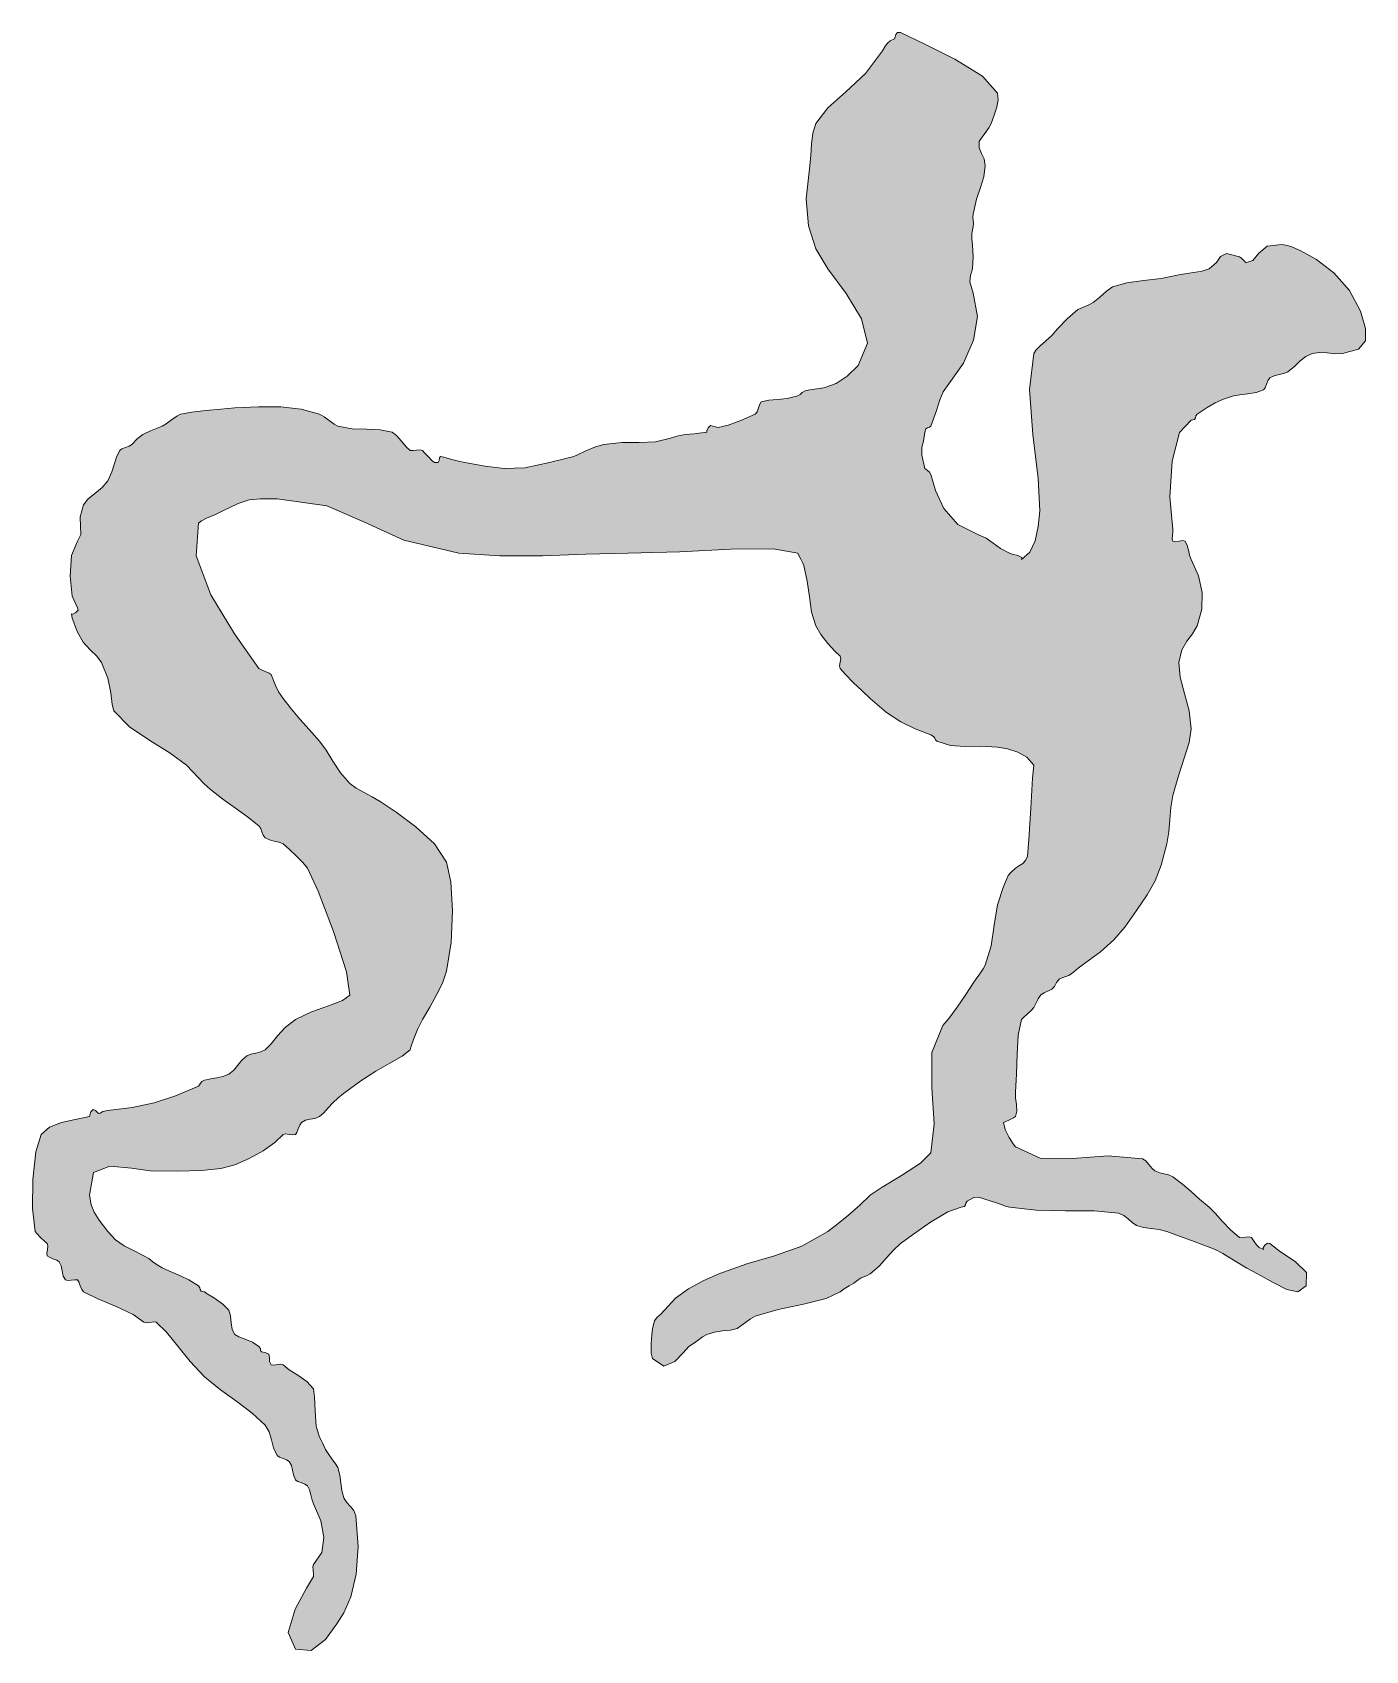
# Model space of a CAD drawing. Header units: inches. Extents: x 18 to 851, y -500 to 848.
# Drawn here: x 752.79 to 776.12, y 3.37 to 31.67 of the extents above; entities that cross this region are included whole.
import ezdxf

# ---------------------------------------------------------------- set-up
doc = ezdxf.new("R2010")
doc.units = ezdxf.units.IN
doc.header["$MEASUREMENT"] = 0
doc.layers.add('Layer 1', color=7, linetype='Continuous')

msp = doc.modelspace()

# ---------------------------------------------------------------- hatches: boundary and pattern name
at = {"layer": 'Layer 1', "true_color": 0xffffff}
msp.add_hatch(color=7, dxfattribs=at).paths.add_polyline_path([(767.877, 31.557), (767.889, 31.584), (767.9, 31.631), (767.927, 31.668), (767.982, 31.663), (768.397, 31.47), (768.934, 31.202), (769.419, 30.9), (769.677, 30.604), (769.688, 30.491), (769.666, 30.36), (769.623, 30.218), (769.57, 30.074), (769.525, 29.997), (769.457, 29.902), (769.392, 29.813), (769.358, 29.757), (769.359, 29.646), (769.398, 29.551), (769.443, 29.454), (769.465, 29.334), (769.441, 29.141), (769.384, 28.956), (769.314, 28.749), (769.253, 28.486), (769.25, 28.435), (769.255, 28.38), (769.258, 28.326), (769.253, 28.274), (769.229, 28.148), (769.229, 28.059), (769.24, 27.944), (769.253, 27.745), (769.239, 27.532), (769.205, 27.414), (769.196, 27.303), (769.253, 27.11), (769.328, 26.701), (769.259, 26.283), (769.081, 25.882), (768.829, 25.521), (768.731, 25.382), (768.67, 25.24), (768.609, 25.055), (768.512, 24.781), (768.489, 24.762), (768.455, 24.753), (768.423, 24.732), (768.406, 24.675), (768.383, 24.521), (768.355, 24.412), (768.354, 24.274), (768.406, 24.039), (768.422, 24.027), (768.453, 24.008), (768.488, 23.979), (768.512, 23.934), (768.593, 23.656), (768.74, 23.343), (768.984, 23.059), (769.358, 22.875), (769.48, 22.82), (769.6, 22.735), (769.73, 22.641), (769.889, 22.558), (769.938, 22.545), (770.032, 22.519), (770.107, 22.484), (770.1, 22.451), (770.245, 22.576), (770.336, 22.777), (770.389, 23.026), (770.418, 23.299), (770.39, 23.866), (770.299, 24.634), (770.241, 25.422), (770.312, 26.051), (770.353, 26.116), (770.425, 26.187), (770.52, 26.269), (770.629, 26.369), (770.73, 26.482), (770.895, 26.658), (771.085, 26.821), (771.265, 26.898), (771.354, 26.942), (771.467, 27.039), (771.584, 27.145), (771.688, 27.216), (771.943, 27.29), (772.231, 27.33), (772.539, 27.365), (772.853, 27.428), (772.958, 27.446), (773.107, 27.467), (773.262, 27.494), (773.382, 27.533), (773.51, 27.645), (773.58, 27.749), (773.684, 27.798), (773.912, 27.745), (773.949, 27.721), (773.985, 27.686), (774.011, 27.653), (774.018, 27.64), (774.146, 27.681), (774.251, 27.808), (774.397, 27.93), (774.652, 27.957), (774.752, 27.938), (774.825, 27.915), (774.891, 27.887), (774.971, 27.852), (775.257, 27.695), (775.562, 27.46), (775.835, 27.155), (776.029, 26.793), (776.119, 26.49), (776.119, 26.271), (775.995, 26.128), (775.712, 26.051), (775.582, 26.049), (775.444, 26.062), (775.309, 26.068), (775.183, 26.051), (775.07, 25.998), (774.976, 25.922), (774.878, 25.831), (774.759, 25.733), (774.688, 25.702), (774.604, 25.684), (774.518, 25.664), (774.441, 25.628), (774.412, 25.585), (774.387, 25.518), (774.361, 25.453), (774.335, 25.416), (774.205, 25.371), (774.059, 25.348), (773.918, 25.331), (773.806, 25.311), (773.631, 25.251), (773.489, 25.188), (773.348, 25.105), (773.17, 24.992), (773.146, 24.96), (773.141, 24.928), (773.124, 24.9), (773.064, 24.887), (772.86, 24.672), (772.733, 24.167), (772.692, 23.546), (772.747, 22.98), (772.747, 22.935), (772.74, 22.87), (772.737, 22.808), (772.747, 22.769), (772.79, 22.76), (772.854, 22.77), (772.919, 22.779), (772.959, 22.769), (772.996, 22.695), (773.018, 22.61), (773.037, 22.525), (773.064, 22.451), (773.194, 22.162), (773.258, 21.872), (773.251, 21.58), (773.17, 21.287), (773.09, 21.149), (772.991, 21.021), (772.902, 20.867), (772.853, 20.651), (772.874, 20.393), (772.949, 20.106), (773.029, 19.803), (773.064, 19.486), (773.029, 19.252), (772.947, 18.978), (772.844, 18.666), (772.747, 18.322), (772.712, 18.114), (772.693, 17.9), (772.674, 17.685), (772.641, 17.475), (772.542, 17.104), (772.434, 16.83), (772.296, 16.588), (772.111, 16.311), (771.908, 16.021), (771.715, 15.796), (771.481, 15.59), (771.158, 15.357), (771.088, 15.301), (771.01, 15.231), (770.926, 15.173), (770.841, 15.146), (770.762, 15.114), (770.713, 15.05), (770.676, 14.98), (770.629, 14.934), (770.495, 14.874), (770.435, 14.834), (770.392, 14.764), (770.312, 14.616), (770.266, 14.562), (770.197, 14.5), (770.133, 14.443), (770.1, 14.404), (770.041, 14.13), (770.02, 13.8), (770.012, 13.454), (769.994, 13.134), (769.996, 13.034), (770.009, 12.917), (770.014, 12.802), (769.994, 12.71), (769.958, 12.688), (769.886, 12.65), (769.814, 12.617), (769.782, 12.604), (769.811, 12.479), (769.881, 12.344), (769.955, 12.232), (769.994, 12.181), (770.426, 11.981), (770.99, 11.975), (771.612, 12.019), (772.218, 11.969), (772.272, 11.933), (772.329, 11.867), (772.384, 11.8), (772.43, 11.758), (772.516, 11.723), (772.595, 11.705), (772.671, 11.688), (772.747, 11.651), (772.914, 11.528), (773.064, 11.398), (773.214, 11.262), (773.382, 11.122), (773.487, 11.019), (773.615, 10.873), (773.759, 10.721), (773.912, 10.593), (773.957, 10.587), (774.021, 10.596), (774.084, 10.604), (774.123, 10.593), (774.17, 10.525), (774.207, 10.467), (774.255, 10.418), (774.335, 10.381), (774.326, 10.411), (774.355, 10.459), (774.4, 10.494), (774.441, 10.486), (774.63, 10.343), (774.889, 10.176), (775.082, 9.979), (775.076, 9.746), (774.934, 9.642), (774.74, 9.683), (774.504, 9.808), (774.229, 9.957), (774.043, 10.059), (773.821, 10.189), (773.618, 10.311), (773.488, 10.381), (773.291, 10.46), (773.07, 10.542), (772.847, 10.623), (772.641, 10.698), (772.508, 10.732), (772.369, 10.749), (772.233, 10.768), (772.111, 10.805), (772.037, 10.854), (771.967, 10.919), (771.89, 10.979), (771.794, 11.017), (771.369, 11.058), (770.867, 11.062), (770.353, 11.071), (769.889, 11.122), (769.821, 11.141), (769.745, 11.168), (769.661, 11.198), (769.57, 11.228), (769.439, 11.272), (769.352, 11.3), (769.267, 11.291), (769.146, 11.228), (769.122, 11.196), (769.117, 11.163), (769.101, 11.136), (769.041, 11.122), (768.81, 11.04), (768.508, 10.859), (768.207, 10.651), (767.982, 10.486), (767.858, 10.374), (767.737, 10.236), (767.606, 10.091), (767.453, 9.957), (767.389, 9.922), (767.34, 9.906), (767.294, 9.89), (767.241, 9.852), (767.166, 9.794), (767.082, 9.745), (766.998, 9.696), (766.924, 9.64), (766.68, 9.525), (766.285, 9.43), (765.84, 9.333), (765.441, 9.216), (765.356, 9.17), (765.271, 9.107), (765.191, 9.046), (765.123, 9.004), (765.008, 8.975), (764.869, 8.958), (764.725, 8.938), (764.594, 8.898), (764.52, 8.854), (764.441, 8.799), (764.36, 8.739), (764.276, 8.687), (764.184, 8.584), (764.031, 8.424), (763.842, 8.341), (763.642, 8.475), (763.619, 8.573), (763.618, 8.733), (763.629, 8.896), (763.642, 9.004), (763.679, 9.135), (763.727, 9.201), (763.785, 9.248), (763.853, 9.322), (764.043, 9.533), (764.271, 9.698), (764.528, 9.834), (764.806, 9.957), (765.293, 10.13), (765.779, 10.271), (766.256, 10.44), (766.712, 10.698), (766.891, 10.835), (767.079, 10.992), (767.269, 11.161), (767.453, 11.334), (767.661, 11.474), (768, 11.677), (768.331, 11.894), (768.512, 12.075), (768.572, 12.579), (768.528, 13.208), (768.529, 13.826), (768.724, 14.299), (768.825, 14.424), (768.971, 14.621), (769.125, 14.843), (769.253, 15.04), (769.303, 15.114), (769.367, 15.205), (769.427, 15.292), (769.465, 15.357), (769.565, 15.695), (769.622, 16.056), (769.68, 16.412), (769.782, 16.733), (769.835, 16.852), (769.867, 16.921), (769.91, 16.977), (769.994, 17.052), (770.061, 17.099), (770.121, 17.135), (770.17, 17.184), (770.206, 17.264), (770.229, 17.552), (770.261, 18.101), (770.291, 18.628), (770.312, 18.852), (770.192, 18.991), (770.034, 19.082), (769.856, 19.137), (769.677, 19.169), (769.383, 19.188), (769.109, 19.182), (768.855, 19.196), (768.617, 19.275), (768.596, 19.297), (768.58, 19.324), (768.557, 19.354), (768.512, 19.381), (768.236, 19.49), (767.988, 19.609), (767.737, 19.772), (767.453, 20.016), (767.309, 20.152), (767.156, 20.298), (767.02, 20.436), (766.924, 20.546), (766.917, 20.591), (766.927, 20.654), (766.935, 20.717), (766.924, 20.757), (766.833, 20.844), (766.709, 20.981), (766.586, 21.14), (766.5, 21.287), (766.427, 21.531), (766.387, 21.794), (766.35, 22.068), (766.288, 22.346), (766.271, 22.384), (766.238, 22.454), (766.204, 22.522), (766.183, 22.558), (765.754, 22.639), (765.016, 22.629), (764.119, 22.584), (763.218, 22.558), (762.475, 22.541), (761.719, 22.516), (760.972, 22.511), (760.253, 22.558), (759.295, 22.785), (758.607, 23.104), (757.947, 23.387), (757.076, 23.51), (756.785, 23.51), (756.587, 23.492), (756.395, 23.431), (756.124, 23.299), (755.986, 23.233), (755.854, 23.177), (755.751, 23.127), (755.7, 23.087), (755.658, 22.512), (755.915, 21.834), (756.329, 21.147), (756.759, 20.546), (756.801, 20.519), (756.869, 20.491), (756.935, 20.464), (756.971, 20.439), (757.015, 20.333), (757.053, 20.234), (757.103, 20.133), (757.183, 20.016), (757.329, 19.832), (757.476, 19.656), (757.635, 19.475), (757.817, 19.275), (757.934, 19.117), (758.052, 18.922), (758.186, 18.717), (758.348, 18.533), (758.461, 18.45), (758.596, 18.374), (758.739, 18.298), (758.877, 18.216), (759.156, 18.031), (759.503, 17.777), (759.827, 17.478), (760.041, 17.157), (760.114, 16.81), (760.144, 16.308), (760.121, 15.754), (760.041, 15.252), (759.969, 15.041), (759.866, 14.834), (759.746, 14.623), (759.617, 14.404), (759.533, 14.232), (759.461, 14.055), (759.414, 13.92), (759.406, 13.875), (759.262, 13.762), (759.05, 13.639), (758.804, 13.501), (758.559, 13.346), (758.452, 13.27), (758.344, 13.189), (758.237, 13.109), (758.136, 13.028), (758.048, 12.946), (757.967, 12.858), (757.891, 12.775), (757.817, 12.71), (757.738, 12.675), (757.653, 12.66), (757.572, 12.645), (757.5, 12.604), (757.473, 12.56), (757.447, 12.495), (757.423, 12.432), (757.395, 12.393), (757.349, 12.387), (757.284, 12.396), (757.222, 12.403), (757.183, 12.393), (757.035, 12.254), (756.83, 12.111), (756.588, 11.977), (756.336, 11.863), (756.092, 11.801), (755.754, 11.765), (755.338, 11.751), (754.854, 11.758), (754.526, 11.806), (754.152, 11.842), (753.864, 11.73), (753.794, 11.334), (753.825, 11.165), (753.874, 11.035), (753.963, 10.896), (754.112, 10.698), (754.251, 10.554), (754.401, 10.45), (754.566, 10.365), (754.747, 10.275), (754.83, 10.223), (754.902, 10.168), (754.977, 10.113), (755.064, 10.063), (755.236, 9.987), (755.383, 9.923), (755.529, 9.85), (755.7, 9.746), (755.725, 9.714), (755.729, 9.681), (755.746, 9.653), (755.806, 9.64), (755.855, 9.609), (755.982, 9.531), (756.127, 9.428), (756.229, 9.322), (756.262, 9.224), (756.274, 9.103), (756.292, 8.985), (756.336, 8.898), (756.406, 8.858), (756.519, 8.814), (756.645, 8.76), (756.759, 8.687), (756.783, 8.649), (756.788, 8.617), (756.805, 8.593), (756.865, 8.581), (756.932, 8.553), (756.943, 8.494), (756.941, 8.426), (756.971, 8.369), (757.016, 8.362), (757.08, 8.372), (757.143, 8.38), (757.183, 8.369), (757.289, 8.281), (757.439, 8.187), (757.594, 8.077), (757.712, 7.945), (757.732, 7.805), (757.739, 7.56), (757.759, 7.295), (757.817, 7.099), (757.846, 7.051), (757.869, 7.004), (757.894, 6.951), (757.924, 6.887), (757.969, 6.814), (758.033, 6.725), (758.096, 6.637), (758.136, 6.569), (758.174, 6.439), (758.19, 6.303), (758.206, 6.167), (758.241, 6.04), (758.29, 5.966), (758.354, 5.896), (758.416, 5.818), (758.453, 5.723), (758.496, 5.191), (758.459, 4.708), (758.366, 4.308), (758.241, 4.028), (758.123, 3.835), (757.925, 3.565), (757.673, 3.368), (757.395, 3.393), (757.271, 3.688), (757.39, 4.091), (757.589, 4.463), (757.712, 4.663), (757.715, 4.708), (757.707, 4.773), (757.702, 4.836), (757.712, 4.875), (757.86, 5.084), (757.895, 5.349), (757.838, 5.64), (757.712, 5.934), (757.688, 6.001), (757.666, 6.09), (757.641, 6.18), (757.605, 6.252), (757.562, 6.282), (757.497, 6.306), (757.434, 6.328), (757.395, 6.357), (757.36, 6.441), (757.347, 6.524), (757.33, 6.604), (757.288, 6.675), (757.243, 6.703), (757.179, 6.728), (757.115, 6.753), (757.076, 6.781), (757.015, 6.916), (756.976, 7.057), (756.935, 7.192), (756.865, 7.311), (756.641, 7.521), (756.371, 7.723), (756.083, 7.93), (755.806, 8.157), (755.555, 8.423), (755.337, 8.693), (755.143, 8.935), (754.959, 9.11), (754.914, 9.117), (754.85, 9.107), (754.787, 9.1), (754.747, 9.11), (754.557, 9.247), (754.26, 9.386), (753.942, 9.519), (753.688, 9.64), (753.658, 9.682), (753.633, 9.749), (753.608, 9.815), (753.582, 9.852), (753.535, 9.855), (753.473, 9.847), (753.412, 9.84), (753.371, 9.852), (753.335, 9.918), (753.316, 10.009), (753.299, 10.1), (753.265, 10.169), (753.22, 10.197), (753.155, 10.222), (753.092, 10.247), (753.053, 10.275), (753.047, 10.32), (753.057, 10.385), (753.063, 10.447), (753.053, 10.486), (753.011, 10.525), (752.939, 10.595), (752.873, 10.662), (752.842, 10.698), (752.794, 11.099), (752.802, 11.61), (752.855, 12.09), (752.947, 12.393), (753.094, 12.525), (753.301, 12.604), (753.543, 12.655), (753.794, 12.71), (753.797, 12.735), (753.819, 12.789), (753.857, 12.83), (753.9, 12.816), (753.952, 12.764), (753.983, 12.767), (754.026, 12.795), (754.112, 12.816), (754.542, 12.866), (754.924, 12.947), (755.297, 13.068), (755.7, 13.239), (755.721, 13.261), (755.733, 13.291), (755.756, 13.322), (755.806, 13.346), (755.915, 13.368), (756.021, 13.385), (756.126, 13.409), (756.229, 13.451), (756.316, 13.519), (756.389, 13.604), (756.46, 13.693), (756.547, 13.77), (756.617, 13.798), (756.703, 13.816), (756.79, 13.839), (756.865, 13.875), (756.969, 13.979), (757.082, 14.117), (757.219, 14.268), (757.395, 14.404), (757.675, 14.537), (757.975, 14.644), (758.222, 14.736), (758.348, 14.828), (758.291, 15.239), (758.064, 15.946), (757.795, 16.65), (757.605, 17.052), (757.527, 17.148), (757.417, 17.264), (757.295, 17.379), (757.183, 17.475), (757.111, 17.509), (757.027, 17.526), (756.942, 17.545), (756.865, 17.581), (756.832, 17.626), (756.811, 17.687), (756.79, 17.747), (756.759, 17.793), (756.558, 17.947), (756.345, 18.101), (756.127, 18.259), (755.912, 18.428), (755.796, 18.532), (755.694, 18.637), (755.595, 18.742), (755.488, 18.852), (755.207, 19.064), (754.852, 19.284), (754.496, 19.526), (754.218, 19.805), (754.19, 19.916), (754.164, 20.119), (754.112, 20.377), (754.006, 20.651), (753.921, 20.762), (753.806, 20.872), (753.685, 21.005), (753.582, 21.181), (753.548, 21.264), (753.517, 21.346), (753.491, 21.424), (753.477, 21.498), (753.504, 21.492), (753.555, 21.52), (753.593, 21.562), (753.582, 21.604), (753.492, 21.809), (753.455, 22.156), (753.48, 22.52), (753.582, 22.769), (753.641, 22.889), (753.635, 23.025), (753.631, 23.193), (753.688, 23.404), (753.767, 23.502), (753.886, 23.602), (754.013, 23.709), (754.112, 23.828), (754.186, 23.983), (754.232, 24.129), (754.272, 24.257), (754.323, 24.357), (754.361, 24.382), (754.425, 24.406), (754.49, 24.434), (754.535, 24.463), (754.634, 24.565), (754.729, 24.635), (754.86, 24.697), (755.064, 24.781), (755.133, 24.822), (755.229, 24.892), (755.322, 24.958), (755.383, 24.992), (755.582, 25.029), (755.828, 25.058), (756.091, 25.08), (756.336, 25.099), (756.749, 25.121), (757.139, 25.119), (757.497, 25.08), (757.817, 24.992), (757.897, 24.946), (757.988, 24.88), (758.073, 24.816), (758.136, 24.781), (758.391, 24.736), (758.643, 24.729), (758.879, 24.72), (759.088, 24.675), (759.165, 24.617), (759.25, 24.521), (759.334, 24.422), (759.406, 24.357), (759.452, 24.353), (759.516, 24.361), (759.578, 24.368), (759.617, 24.357), (759.657, 24.313), (759.725, 24.243), (759.791, 24.177), (759.829, 24.146), (759.892, 24.145), (759.913, 24.181), (759.919, 24.226), (759.936, 24.251), (759.994, 24.238), (760.112, 24.206), (760.248, 24.17), (760.359, 24.146), (760.716, 24.084), (761.05, 24.043), (761.408, 24.052), (761.841, 24.146), (761.93, 24.169), (762.031, 24.192), (762.144, 24.219), (762.265, 24.251), (762.333, 24.282), (762.479, 24.349), (762.648, 24.419), (762.794, 24.463), (763.106, 24.493), (763.41, 24.497), (763.696, 24.51), (763.959, 24.569), (764.094, 24.611), (764.218, 24.634), (764.37, 24.65), (764.594, 24.675), (764.594, 24.7), (764.617, 24.753), (764.656, 24.794), (764.7, 24.781), (764.793, 24.76), (764.964, 24.796), (765.189, 24.878), (765.441, 24.992), (765.473, 25.033), (765.497, 25.101), (765.521, 25.167), (765.547, 25.204), (765.678, 25.237), (765.83, 25.248), (766, 25.264), (766.183, 25.311), (766.225, 25.337), (766.264, 25.37), (766.315, 25.4), (766.395, 25.416), (766.64, 25.449), (766.854, 25.526), (767.051, 25.654), (767.241, 25.84), (767.402, 26.235), (767.297, 26.66), (767.032, 27.099), (766.712, 27.533), (766.502, 27.885), (766.373, 28.282), (766.334, 28.755), (766.395, 29.334), (766.414, 29.512), (766.427, 29.711), (766.449, 29.906), (766.5, 30.074), (766.709, 30.346), (767.023, 30.628), (767.368, 30.951), (767.665, 31.346), (767.706, 31.417), (767.746, 31.475), (767.8, 31.521)])

# ---------------------------------------------------------------- linework, layer by layer
at = {"layer": 'Layer 1', "lineweight": 0}
msp.add_lwpolyline([(767.877, 31.557), (767.889, 31.584), (767.9, 31.631), (767.927, 31.668), (767.982, 31.663), (768.397, 31.47), (768.934, 31.202), (769.419, 30.9), (769.677, 30.604), (769.688, 30.491), (769.666, 30.36), (769.623, 30.218), (769.57, 30.074), (769.525, 29.997), (769.457, 29.902), (769.392, 29.813), (769.358, 29.757), (769.359, 29.646), (769.398, 29.551), (769.443, 29.454), (769.465, 29.334), (769.441, 29.141), (769.384, 28.956), (769.314, 28.749), (769.253, 28.486), (769.25, 28.435), (769.255, 28.38), (769.258, 28.326), (769.253, 28.274), (769.229, 28.148), (769.229, 28.059), (769.24, 27.944), (769.253, 27.745), (769.239, 27.532), (769.205, 27.414), (769.196, 27.303), (769.253, 27.11), (769.328, 26.701), (769.259, 26.283), (769.081, 25.882), (768.829, 25.521), (768.731, 25.382), (768.67, 25.24), (768.609, 25.055), (768.512, 24.781), (768.489, 24.762), (768.455, 24.753), (768.423, 24.732), (768.406, 24.675), (768.383, 24.521), (768.355, 24.412), (768.354, 24.274), (768.406, 24.039), (768.422, 24.027), (768.453, 24.008), (768.488, 23.979), (768.512, 23.934), (768.593, 23.656), (768.74, 23.343), (768.984, 23.059), (769.358, 22.875), (769.48, 22.82), (769.6, 22.735), (769.73, 22.641), (769.889, 22.558), (769.938, 22.545), (770.032, 22.519), (770.107, 22.484), (770.1, 22.451), (770.245, 22.576), (770.336, 22.777), (770.389, 23.026), (770.418, 23.299), (770.39, 23.866), (770.299, 24.634), (770.241, 25.422), (770.312, 26.051), (770.353, 26.116), (770.425, 26.187), (770.52, 26.269), (770.629, 26.369), (770.73, 26.482), (770.895, 26.658), (771.085, 26.821), (771.265, 26.898), (771.354, 26.942), (771.467, 27.039), (771.584, 27.145), (771.688, 27.216), (771.943, 27.29), (772.231, 27.33), (772.539, 27.365), (772.853, 27.428), (772.958, 27.446), (773.107, 27.467), (773.262, 27.494), (773.382, 27.533), (773.51, 27.645), (773.58, 27.749), (773.684, 27.798), (773.912, 27.745), (773.949, 27.721), (773.985, 27.686), (774.011, 27.653), (774.018, 27.64), (774.146, 27.681), (774.251, 27.808), (774.397, 27.93), (774.652, 27.957), (774.752, 27.938), (774.825, 27.915), (774.891, 27.887), (774.971, 27.852), (775.257, 27.695), (775.562, 27.46), (775.835, 27.155), (776.029, 26.793), (776.119, 26.49), (776.119, 26.271), (775.995, 26.128), (775.712, 26.051), (775.582, 26.049), (775.444, 26.062), (775.309, 26.068), (775.183, 26.051), (775.07, 25.998), (774.976, 25.922), (774.878, 25.831), (774.759, 25.733), (774.688, 25.702), (774.604, 25.684), (774.518, 25.664), (774.441, 25.628), (774.412, 25.585), (774.387, 25.518), (774.361, 25.453), (774.335, 25.416), (774.205, 25.371), (774.059, 25.348), (773.918, 25.331), (773.806, 25.311), (773.631, 25.251), (773.489, 25.188), (773.348, 25.105), (773.17, 24.992), (773.146, 24.96), (773.141, 24.928), (773.124, 24.9), (773.064, 24.887), (772.86, 24.672), (772.733, 24.167), (772.692, 23.546), (772.747, 22.98), (772.747, 22.935), (772.74, 22.87), (772.737, 22.808), (772.747, 22.769), (772.79, 22.76), (772.854, 22.77), (772.919, 22.779), (772.959, 22.769), (772.996, 22.695), (773.018, 22.61), (773.037, 22.525), (773.064, 22.451), (773.194, 22.162), (773.258, 21.872), (773.251, 21.58), (773.17, 21.287), (773.09, 21.149), (772.991, 21.021), (772.902, 20.867), (772.853, 20.651), (772.874, 20.393), (772.949, 20.106), (773.029, 19.803), (773.064, 19.486), (773.029, 19.252), (772.947, 18.978), (772.844, 18.666), (772.747, 18.322), (772.712, 18.114), (772.693, 17.9), (772.674, 17.685), (772.641, 17.475), (772.542, 17.104), (772.434, 16.83), (772.296, 16.588), (772.111, 16.311), (771.908, 16.021), (771.715, 15.796), (771.481, 15.59), (771.158, 15.357), (771.088, 15.301), (771.01, 15.231), (770.926, 15.173), (770.841, 15.146), (770.762, 15.114), (770.713, 15.05), (770.676, 14.98), (770.629, 14.934), (770.495, 14.874), (770.435, 14.834), (770.392, 14.764), (770.312, 14.616), (770.266, 14.562), (770.197, 14.5), (770.133, 14.443), (770.1, 14.404), (770.041, 14.13), (770.02, 13.8), (770.012, 13.454), (769.994, 13.134), (769.996, 13.034), (770.009, 12.917), (770.014, 12.802), (769.994, 12.71), (769.958, 12.688), (769.886, 12.65), (769.814, 12.617), (769.782, 12.604), (769.811, 12.479), (769.881, 12.344), (769.955, 12.232), (769.994, 12.181), (770.426, 11.981), (770.99, 11.975), (771.612, 12.019), (772.218, 11.969), (772.272, 11.933), (772.329, 11.867), (772.384, 11.8), (772.43, 11.758), (772.516, 11.723), (772.595, 11.705), (772.671, 11.688), (772.747, 11.651), (772.914, 11.528), (773.064, 11.398), (773.214, 11.262), (773.382, 11.122), (773.487, 11.019), (773.615, 10.873), (773.759, 10.721), (773.912, 10.593), (773.957, 10.587), (774.021, 10.596), (774.084, 10.604), (774.123, 10.593), (774.17, 10.525), (774.207, 10.467), (774.255, 10.418), (774.335, 10.381), (774.326, 10.411), (774.355, 10.459), (774.4, 10.494), (774.441, 10.486), (774.63, 10.343), (774.889, 10.176), (775.082, 9.979), (775.076, 9.746), (774.934, 9.642), (774.74, 9.683), (774.504, 9.808), (774.229, 9.957), (774.043, 10.059), (773.821, 10.189), (773.618, 10.311), (773.488, 10.381), (773.291, 10.46), (773.07, 10.542), (772.847, 10.623), (772.641, 10.698), (772.508, 10.732), (772.369, 10.749), (772.233, 10.768), (772.111, 10.805), (772.037, 10.854), (771.967, 10.919), (771.89, 10.979), (771.794, 11.017), (771.369, 11.058), (770.867, 11.062), (770.353, 11.071), (769.889, 11.122), (769.821, 11.141), (769.745, 11.168), (769.661, 11.198), (769.57, 11.228), (769.439, 11.272), (769.352, 11.3), (769.267, 11.291), (769.146, 11.228), (769.122, 11.196), (769.117, 11.163), (769.101, 11.136), (769.041, 11.122), (768.81, 11.04), (768.508, 10.859), (768.207, 10.651), (767.982, 10.486), (767.858, 10.374), (767.737, 10.236), (767.606, 10.091), (767.453, 9.957), (767.389, 9.922), (767.34, 9.906), (767.294, 9.89), (767.241, 9.852), (767.166, 9.794), (767.082, 9.745), (766.998, 9.696), (766.924, 9.64), (766.68, 9.525), (766.285, 9.43), (765.84, 9.333), (765.441, 9.216), (765.356, 9.17), (765.271, 9.107), (765.191, 9.046), (765.123, 9.004), (765.008, 8.975), (764.869, 8.958), (764.725, 8.938), (764.594, 8.898), (764.52, 8.854), (764.441, 8.799), (764.36, 8.739), (764.276, 8.687), (764.184, 8.584), (764.031, 8.424), (763.842, 8.341), (763.642, 8.475), (763.619, 8.573), (763.618, 8.733), (763.629, 8.896), (763.642, 9.004), (763.679, 9.135), (763.727, 9.201), (763.785, 9.248), (763.853, 9.322), (764.043, 9.533), (764.271, 9.698), (764.528, 9.834), (764.806, 9.957), (765.293, 10.13), (765.779, 10.271), (766.256, 10.44), (766.712, 10.698), (766.891, 10.835), (767.079, 10.992), (767.269, 11.161), (767.453, 11.334), (767.661, 11.474), (768, 11.677), (768.331, 11.894), (768.512, 12.075), (768.572, 12.579), (768.528, 13.208), (768.529, 13.826), (768.724, 14.299), (768.825, 14.424), (768.971, 14.621), (769.125, 14.843), (769.253, 15.04), (769.303, 15.114), (769.367, 15.205), (769.427, 15.292), (769.465, 15.357), (769.565, 15.695), (769.622, 16.056), (769.68, 16.412), (769.782, 16.733), (769.835, 16.852), (769.867, 16.921), (769.91, 16.977), (769.994, 17.052), (770.061, 17.099), (770.121, 17.135), (770.17, 17.184), (770.206, 17.264), (770.229, 17.552), (770.261, 18.101), (770.291, 18.628), (770.312, 18.852), (770.192, 18.991), (770.034, 19.082), (769.856, 19.137), (769.677, 19.169), (769.383, 19.188), (769.109, 19.182), (768.855, 19.196), (768.617, 19.275), (768.596, 19.297), (768.58, 19.324), (768.557, 19.354), (768.512, 19.381), (768.236, 19.49), (767.988, 19.609), (767.737, 19.772), (767.453, 20.016), (767.309, 20.152), (767.156, 20.298), (767.02, 20.436), (766.924, 20.546), (766.917, 20.591), (766.927, 20.654), (766.935, 20.717), (766.924, 20.757), (766.833, 20.844), (766.709, 20.981), (766.586, 21.14), (766.5, 21.287), (766.427, 21.531), (766.387, 21.794), (766.35, 22.068), (766.288, 22.346), (766.271, 22.384), (766.238, 22.454), (766.204, 22.522), (766.183, 22.558), (765.754, 22.639), (765.016, 22.629), (764.119, 22.584), (763.218, 22.558), (762.475, 22.541), (761.719, 22.516), (760.972, 22.511), (760.253, 22.558), (759.295, 22.785), (758.607, 23.104), (757.947, 23.387), (757.076, 23.51), (756.785, 23.51), (756.587, 23.492), (756.395, 23.431), (756.124, 23.299), (755.986, 23.233), (755.854, 23.177), (755.751, 23.127), (755.7, 23.087), (755.658, 22.512), (755.915, 21.834), (756.329, 21.147), (756.759, 20.546), (756.801, 20.519), (756.869, 20.491), (756.935, 20.464), (756.971, 20.439), (757.015, 20.333), (757.053, 20.234), (757.103, 20.133), (757.183, 20.016), (757.329, 19.832), (757.476, 19.656), (757.635, 19.475), (757.817, 19.275), (757.934, 19.117), (758.052, 18.922), (758.186, 18.717), (758.348, 18.533), (758.461, 18.45), (758.596, 18.374), (758.739, 18.298), (758.877, 18.216), (759.156, 18.031), (759.503, 17.777), (759.827, 17.478), (760.041, 17.157), (760.114, 16.81), (760.144, 16.308), (760.121, 15.754), (760.041, 15.252), (759.969, 15.041), (759.866, 14.834), (759.746, 14.623), (759.617, 14.404), (759.533, 14.232), (759.461, 14.055), (759.414, 13.92), (759.406, 13.875), (759.262, 13.762), (759.05, 13.639), (758.804, 13.501), (758.559, 13.346), (758.452, 13.27), (758.344, 13.189), (758.237, 13.109), (758.136, 13.028), (758.048, 12.946), (757.967, 12.858), (757.891, 12.775), (757.817, 12.71), (757.738, 12.675), (757.653, 12.66), (757.572, 12.645), (757.5, 12.604), (757.473, 12.56), (757.447, 12.495), (757.423, 12.432), (757.395, 12.393), (757.349, 12.387), (757.284, 12.396), (757.222, 12.403), (757.183, 12.393), (757.035, 12.254), (756.83, 12.111), (756.588, 11.977), (756.336, 11.863), (756.092, 11.801), (755.754, 11.765), (755.338, 11.751), (754.854, 11.758), (754.526, 11.806), (754.152, 11.842), (753.864, 11.73), (753.794, 11.334), (753.825, 11.165), (753.874, 11.035), (753.963, 10.896), (754.112, 10.698), (754.251, 10.554), (754.401, 10.45), (754.566, 10.365), (754.747, 10.275), (754.83, 10.223), (754.902, 10.168), (754.977, 10.113), (755.064, 10.063), (755.236, 9.987), (755.383, 9.923), (755.529, 9.85), (755.7, 9.746), (755.725, 9.714), (755.729, 9.681), (755.746, 9.653), (755.806, 9.64), (755.855, 9.609), (755.982, 9.531), (756.127, 9.428), (756.229, 9.322), (756.262, 9.224), (756.274, 9.103), (756.292, 8.985), (756.336, 8.898), (756.406, 8.858), (756.519, 8.814), (756.645, 8.76), (756.759, 8.687), (756.783, 8.649), (756.788, 8.617), (756.805, 8.593), (756.865, 8.581), (756.932, 8.553), (756.943, 8.494), (756.941, 8.426), (756.971, 8.369), (757.016, 8.362), (757.08, 8.372), (757.143, 8.38), (757.183, 8.369), (757.289, 8.281), (757.439, 8.187), (757.594, 8.077), (757.712, 7.945), (757.732, 7.805), (757.739, 7.56), (757.759, 7.295), (757.817, 7.099), (757.846, 7.051), (757.869, 7.004), (757.894, 6.951), (757.924, 6.887), (757.969, 6.814), (758.033, 6.725), (758.096, 6.637), (758.136, 6.569), (758.174, 6.439), (758.19, 6.303), (758.206, 6.167), (758.241, 6.04), (758.29, 5.966), (758.354, 5.896), (758.416, 5.818), (758.453, 5.723), (758.496, 5.191), (758.459, 4.708), (758.366, 4.308), (758.241, 4.028), (758.123, 3.835), (757.925, 3.565), (757.673, 3.368), (757.395, 3.393), (757.271, 3.688), (757.39, 4.091), (757.589, 4.463), (757.712, 4.663), (757.715, 4.708), (757.707, 4.773), (757.702, 4.836), (757.712, 4.875), (757.86, 5.084), (757.895, 5.349), (757.838, 5.64), (757.712, 5.934), (757.688, 6.001), (757.666, 6.09), (757.641, 6.18), (757.605, 6.252), (757.562, 6.282), (757.497, 6.306), (757.434, 6.328), (757.395, 6.357), (757.36, 6.441), (757.347, 6.524), (757.33, 6.604), (757.288, 6.675), (757.243, 6.703), (757.179, 6.728), (757.115, 6.753), (757.076, 6.781), (757.015, 6.916), (756.976, 7.057), (756.935, 7.192), (756.865, 7.311), (756.641, 7.521), (756.371, 7.723), (756.083, 7.93), (755.806, 8.157), (755.555, 8.423), (755.337, 8.693), (755.143, 8.935), (754.959, 9.11), (754.914, 9.117), (754.85, 9.107), (754.787, 9.1), (754.747, 9.11), (754.557, 9.247), (754.26, 9.386), (753.942, 9.519), (753.688, 9.64), (753.658, 9.682), (753.633, 9.749), (753.608, 9.815), (753.582, 9.852), (753.535, 9.855), (753.473, 9.847), (753.412, 9.84), (753.371, 9.852), (753.335, 9.918), (753.316, 10.009), (753.299, 10.1), (753.265, 10.169), (753.22, 10.197), (753.155, 10.222), (753.092, 10.247), (753.053, 10.275), (753.047, 10.32), (753.057, 10.385), (753.063, 10.447), (753.053, 10.486), (753.011, 10.525), (752.939, 10.595), (752.873, 10.662), (752.842, 10.698), (752.794, 11.099), (752.802, 11.61), (752.855, 12.09), (752.947, 12.393), (753.094, 12.525), (753.301, 12.604), (753.543, 12.655), (753.794, 12.71), (753.797, 12.735), (753.819, 12.789), (753.857, 12.83), (753.9, 12.816), (753.952, 12.764), (753.983, 12.767), (754.026, 12.795), (754.112, 12.816), (754.542, 12.866), (754.924, 12.947), (755.297, 13.068), (755.7, 13.239), (755.721, 13.261), (755.733, 13.291), (755.756, 13.322), (755.806, 13.346), (755.915, 13.368), (756.021, 13.385), (756.126, 13.409), (756.229, 13.451), (756.316, 13.519), (756.389, 13.604), (756.46, 13.693), (756.547, 13.77), (756.617, 13.798), (756.703, 13.816), (756.79, 13.839), (756.865, 13.875), (756.969, 13.979), (757.082, 14.117), (757.219, 14.268), (757.395, 14.404), (757.675, 14.537), (757.975, 14.644), (758.222, 14.736), (758.348, 14.828), (758.291, 15.239), (758.064, 15.946), (757.795, 16.65), (757.605, 17.052), (757.527, 17.148), (757.417, 17.264), (757.295, 17.379), (757.183, 17.475), (757.111, 17.509), (757.027, 17.526), (756.942, 17.545), (756.865, 17.581), (756.832, 17.626), (756.811, 17.687), (756.79, 17.747), (756.759, 17.793), (756.558, 17.947), (756.345, 18.101), (756.127, 18.259), (755.912, 18.428), (755.796, 18.532), (755.694, 18.637), (755.595, 18.742), (755.488, 18.852), (755.207, 19.064), (754.852, 19.284), (754.496, 19.526), (754.218, 19.805), (754.19, 19.916), (754.164, 20.119), (754.112, 20.377), (754.006, 20.651), (753.921, 20.762), (753.806, 20.872), (753.685, 21.005), (753.582, 21.181), (753.548, 21.264), (753.517, 21.346), (753.491, 21.424), (753.477, 21.498), (753.504, 21.492), (753.555, 21.52), (753.593, 21.562), (753.582, 21.604), (753.492, 21.809), (753.455, 22.156), (753.48, 22.52), (753.582, 22.769), (753.641, 22.889), (753.635, 23.025), (753.631, 23.193), (753.688, 23.404), (753.767, 23.502), (753.886, 23.602), (754.013, 23.709), (754.112, 23.828), (754.186, 23.983), (754.232, 24.129), (754.272, 24.257), (754.323, 24.357), (754.361, 24.382), (754.425, 24.406), (754.49, 24.434), (754.535, 24.463), (754.634, 24.565), (754.729, 24.635), (754.86, 24.697), (755.064, 24.781), (755.133, 24.822), (755.229, 24.892), (755.322, 24.958), (755.383, 24.992), (755.582, 25.029), (755.828, 25.058), (756.091, 25.08), (756.336, 25.099), (756.749, 25.121), (757.139, 25.119), (757.497, 25.08), (757.817, 24.992), (757.897, 24.946), (757.988, 24.88), (758.073, 24.816), (758.136, 24.781), (758.391, 24.736), (758.643, 24.729), (758.879, 24.72), (759.088, 24.675), (759.165, 24.617), (759.25, 24.521), (759.334, 24.422), (759.406, 24.357), (759.452, 24.353), (759.516, 24.361), (759.578, 24.368), (759.617, 24.357), (759.657, 24.313), (759.725, 24.243), (759.791, 24.177), (759.829, 24.146), (759.892, 24.145), (759.913, 24.181), (759.919, 24.226), (759.936, 24.251), (759.994, 24.238), (760.112, 24.206), (760.248, 24.17), (760.359, 24.146), (760.716, 24.084), (761.05, 24.043), (761.408, 24.052), (761.841, 24.146), (761.93, 24.169), (762.031, 24.192), (762.144, 24.219), (762.265, 24.251), (762.333, 24.282), (762.479, 24.349), (762.648, 24.419), (762.794, 24.463), (763.106, 24.493), (763.41, 24.497), (763.696, 24.51), (763.959, 24.569), (764.094, 24.611), (764.218, 24.634), (764.37, 24.65), (764.594, 24.675), (764.594, 24.7), (764.617, 24.753), (764.656, 24.794), (764.7, 24.781), (764.793, 24.76), (764.964, 24.796), (765.189, 24.878), (765.441, 24.992), (765.473, 25.033), (765.497, 25.101), (765.521, 25.167), (765.547, 25.204), (765.678, 25.237), (765.83, 25.248), (766, 25.264), (766.183, 25.311), (766.225, 25.337), (766.264, 25.37), (766.315, 25.4), (766.395, 25.416), (766.64, 25.449), (766.854, 25.526), (767.051, 25.654), (767.241, 25.84), (767.402, 26.235), (767.297, 26.66), (767.032, 27.099), (766.712, 27.533), (766.502, 27.885), (766.373, 28.282), (766.334, 28.755), (766.395, 29.334), (766.414, 29.512), (766.427, 29.711), (766.449, 29.906), (766.5, 30.074), (766.709, 30.346), (767.023, 30.628), (767.368, 30.951), (767.665, 31.346), (767.706, 31.417), (767.746, 31.475), (767.8, 31.521), (767.877, 31.557), (767.877, 31.557)], dxfattribs=at)

doc.saveas('drawing.dxf')
